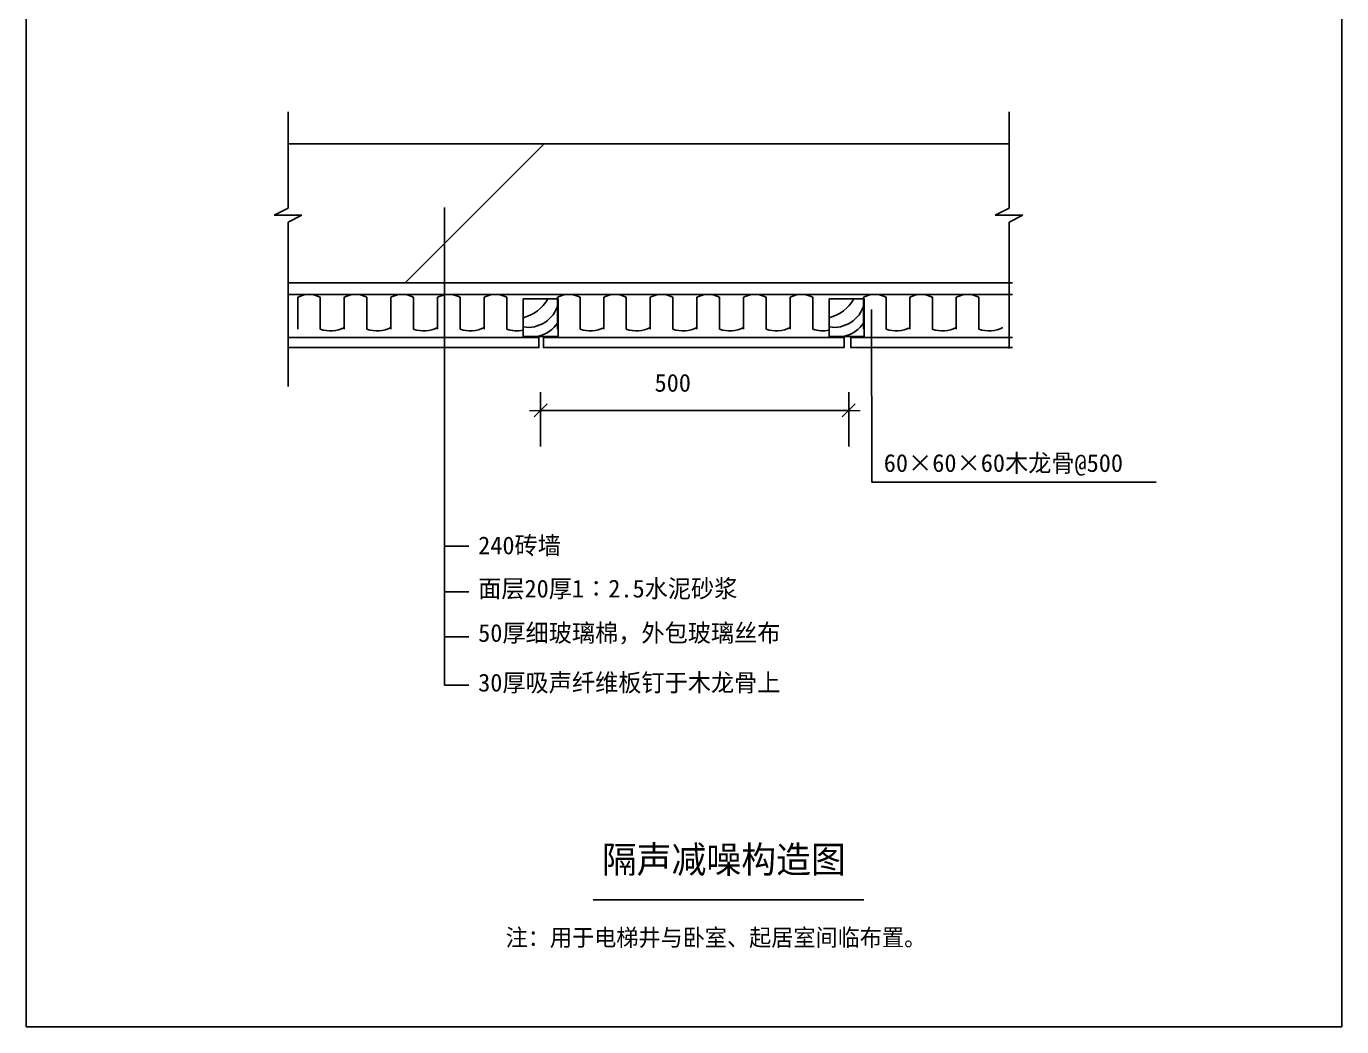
# Model space of a CAD drawing. Header units: metres. Extents: x 30455 to 39532, y 6381 to 22450.
# Drawn here: x 30455 to 39532, y 6381 to 13287 of the extents above; entities that cross this region are included whole.
import ezdxf

# ---------------------------------------------------------------- set-up
doc = ezdxf.new("R2010")
doc.units = ezdxf.units.M
for name, color, linetype in [('PUB_TEXT', 131, 'Continuous'), ('STAIR', 73, 'Continuous'), ('ZXX', 105, 'Continuous'), ('zz-4', 3, 'Continuous')]:
    doc.layers.add(name, color=color, linetype=linetype)

# ---------------------------------------------------------------- blocks, each defined once
blk = doc.blocks.new('_DIMX')
at = {"lineweight": 15}
blk.add_line((-384.14, 0), (400.46, 0), dxfattribs=at)
blk.add_lwpolyline([(-224.93, -225.63), (223.4, 222.87)])

msp = doc.modelspace()

# ---------------------------------------------------------------- hatches: boundary and pattern name
at = {"layer": 'ZXX'}
h = msp.add_hatch(dxfattribs=at)
h.set_pattern_fill('ANSI31', scale=1600)
h.paths.add_polyline_path([(34404.35, 12475.96), (34404.35, 11515.96), (36484.35, 11515.96), (36484.35, 12475.96)])
h.paths.add_polyline_path([(36484.35, 11515.96), (37190.32, 11515.96), (37190.32, 11935.49), (37286.32, 11983.49), (37094.32, 11983.49), (37190.32, 12031.49), (37190.32, 12475.96), (36484.35, 12475.96)])
h.paths.add_polyline_path([(32261.15, 12475.96), (32261.15, 12031.49), (32165.15, 11983.49), (32357.15, 11983.49), (32261.15, 11935.49), (32261.15, 11515.96), (34404.35, 11515.96), (34404.35, 12475.96)])

# ---------------------------------------------------------------- linework, layer by layer
msp.add_lwpolyline([(30454.85, 22449.71), (39532.45, 22449.71), (39532.45, 6380.65), (30454.85, 6380.65)], close=True)
at = {"layer": 'PUB_TEXT'}
msp.add_lwpolyline([(34367.67, 7255.63), (36235.13, 7255.63)], dxfattribs=at)
at = {"layer": 'STAIR'}
for p, q in [((32261.15, 12031.49), (32261.15, 12696.17)), ((37236.83, 12031.49), (37236.83, 12696.17)), ((32165.15, 11983.49), (32261.15, 12031.49)), ((32357.15, 11983.49), (32165.15, 11983.49)), ((32261.15, 11935.49), (32357.15, 11983.49)), ((37140.83, 11983.49), (37236.83, 12031.49)), ((37332.83, 11983.49), (37140.83, 11983.49)), ((37236.83, 11935.49), (37332.83, 11983.49)), ((32261.15, 10801.15), (32261.15, 11935.49)), ((37236.83, 11063.86), (37236.83, 11935.49))]:
    msp.add_line(p, q, dxfattribs=at)
at = {"layer": 'ZXX'}
for p, q in [((32262.05, 12475.96), (37240.61, 12475.96)), ((33340.88, 12035.45), (33340.88, 9699.15)), ((32262.12, 11515.96), (37260.61, 11515.96)), ((32262.12, 11435.96), (37260.61, 11435.96)), ((32327.6, 11196.96), (32327.6, 11416.12)), ((32483.9, 11416.12), (32483.9, 11196.96)), ((32649.22, 11196.96), (32649.22, 11416.12)), ((32805.52, 11416.12), (32805.52, 11196.96)), ((32970.84, 11196.96), (32970.84, 11416.12)), ((33127.15, 11416.12), (33127.15, 11196.96)), ((33292.47, 11196.96), (33292.47, 11416.12)), ((33448.77, 11416.12), (33448.77, 11196.96)), ((33614.09, 11196.96), (33614.09, 11416.12)), ((33770.39, 11416.12), (33770.39, 11196.96)), ((34120.17, 11196.96), (34120.17, 11416.12)), ((34276.48, 11416.12), (34276.48, 11196.96)), ((34439.37, 11196.96), (34439.37, 11416.12)), ((34595.67, 11416.12), (34595.67, 11196.96)), ((34760.99, 11196.96), (34760.99, 11416.12)), ((34917.29, 11416.12), (34917.29, 11196.96)), ((35082.61, 11196.96), (35082.61, 11416.12)), ((35238.92, 11416.12), (35238.92, 11196.96)), ((35404.24, 11196.96), (35404.24, 11416.12)), ((35560.54, 11416.12), (35560.54, 11196.96)), ((35725.86, 11196.96), (35725.86, 11416.12)), ((35882.16, 11416.12), (35882.16, 11196.96)), ((36231.94, 11196.96), (36231.94, 11416.12)), ((36388.25, 11416.12), (36388.25, 11196.96)), ((36551.14, 11196.96), (36551.14, 11416.12)), ((36707.44, 11416.12), (36707.44, 11196.96)), ((36872.76, 11196.96), (36872.76, 11416.12)), ((37029.06, 11416.12), (37029.06, 11196.96)), ((32327.6, 11208.97), (32327.6, 11325.77)), ((32649.22, 11208.97), (32649.22, 11325.77)), ((32970.84, 11208.97), (32970.84, 11325.77)), ((33292.47, 11208.97), (33292.47, 11325.77)), ((33614.09, 11208.97), (33614.09, 11325.77)), ((34439.37, 11208.97), (34439.37, 11325.77)), ((34760.99, 11208.97), (34760.99, 11325.77)), ((35082.61, 11208.97), (35082.61, 11325.77)), ((35404.24, 11208.97), (35404.24, 11325.77)), ((35725.86, 11208.97), (35725.86, 11325.77)), ((36287.43, 11331.65), (36289.25, 10139.17)), ((36872.76, 11208.97), (36872.76, 11325.77)), ((34004.05, 10762.29), (34004.05, 10385.89)), ((36130.43, 10762.29), (36130.43, 10385.89)), ((34005.05, 10635.89), (36129.43, 10635.89)), ((36289.25, 10139.17), (38251.66, 10139.17)), ((33340.88, 9699.15), (33507.76, 9699.15)), ((33340.88, 9699.15), (33340.88, 8738.58)), ((33340.88, 9381.78), (33507.79, 9381.78)), ((33340.88, 9072.5), (33507.76, 9072.5)), ((33340.88, 8738.58), (33507.76, 8738.58))]:
    msp.add_line(p, q, dxfattribs=at)
for points in [[(33883.28, 11405.8), (34124.52, 11405.8), (34124.52, 11145.58), (33883.28, 11145.58)], [(35995.05, 11405.8), (36236.29, 11405.8), (36236.29, 11145.58), (35995.05, 11145.58)], [(34023.7, 11139.78), (36098.72, 11139.78), (36098.72, 11069.32), (34023.7, 11069.32)]]:
    msp.add_lwpolyline(points, close=True, dxfattribs=at)
for points in [[(32261.15, 11139.78), (33992.35, 11139.78), (33992.35, 11069.32), (32261.15, 11069.32)], [(37260.61, 11069.32), (36145.22, 11069.32), (36145.22, 11139.78), (37260.61, 11139.78)]]:
    msp.add_lwpolyline(points, dxfattribs=at)
for centre, radius, start, end in [((32405.75, 11272.33), 163.66, 61.48, 118.52), ((32727.37, 11272.33), 163.66, 61.48, 118.52), ((33049, 11272.33), 163.66, 61.48, 118.52), ((33370.62, 11272.33), 163.66, 61.48, 118.52), ((33692.24, 11272.33), 163.66, 61.48, 118.52), ((33820.44, 11536.35), 268.12, 283.55, 330.86), ((33917.15, 11423.8), 215.05, 260.94, 344.64), ((34198.32, 11272.33), 163.66, 61.48, 118.52), ((34517.52, 11272.33), 163.66, 61.48, 118.52), ((34839.14, 11272.33), 163.66, 61.48, 118.52), ((35160.76, 11272.33), 163.66, 61.48, 118.52), ((35482.39, 11272.33), 163.66, 61.48, 118.52), ((35804.01, 11272.33), 163.66, 61.48, 118.52), ((35932.21, 11536.35), 268.12, 283.55, 330.86), ((36028.92, 11423.8), 215.05, 260.94, 344.64), ((36310.09, 11272.33), 163.66, 61.48, 118.52), ((36629.29, 11272.33), 163.66, 61.48, 118.52), ((36950.91, 11272.33), 163.66, 61.48, 118.52), ((32553.86, 11377.75), 193.86, 248.84, 299.46), ((32875.49, 11377.75), 193.86, 248.84, 299.46), ((33197.11, 11377.75), 193.86, 248.84, 299.46), ((33518.73, 11377.75), 193.86, 248.84, 299.46), ((33840.36, 11377.75), 193.86, 248.84, 282.79), ((33932.68, 11367.96), 228, 282.75, 327.28), ((34346.44, 11377.75), 193.86, 248.84, 299.46), ((34665.63, 11377.75), 193.86, 248.84, 299.46), ((34987.26, 11377.75), 193.86, 248.84, 299.46), ((35308.88, 11377.75), 193.86, 248.84, 299.46), ((35630.5, 11377.75), 193.86, 248.84, 299.46), ((35952.13, 11377.75), 193.86, 248.84, 282.79), ((36044.45, 11367.96), 228, 282.75, 327.28), ((36458.21, 11377.75), 193.86, 248.84, 299.46), ((36777.4, 11377.75), 193.86, 248.84, 299.46), ((37099.03, 11377.75), 193.86, 248.84, 299.46)]:
    msp.add_arc(centre, radius, start, end, dxfattribs=at)

# ---------------------------------------------------------------- block references
at = {"layer": 'zz-4', "xscale": 0.2, "yscale": 0.2, "zscale": 0.2}
for p in [(34005.05, 10635.89), (36129.43, 10635.89)]:
    msp.add_blockref('_DIMX', p, dxfattribs=at)

# ---------------------------------------------------------------- texts
msp.add_text('500', height=123).set_placement((34790.5, 10764.51))
at = {"layer": 'PUB_TEXT'}
for s, height, p in [('60×60×60木龙骨@500', 123, (36372.33, 10210.89)), ('240砖墙', 123, (33573.11, 9641.95)), ('面层20厚1∶2.5水泥砂浆', 123, (33573.11, 9343.88)), ('50厚细玻璃棉，外包玻璃丝布', 123, (33573.11, 9037.68)), ('30厚吸声纤维板钉于木龙骨上', 123, (33573.11, 8694.52)), ('隔声减噪构造图', 185, (34426.6, 7442.52)), ('注：用于电梯井与卧室、起居室间临布置。', 117.5, (33762.77, 6937.77))]:
    msp.add_text(s, height=height, dxfattribs=at).set_placement(p)

doc.saveas('drawing.dxf')
